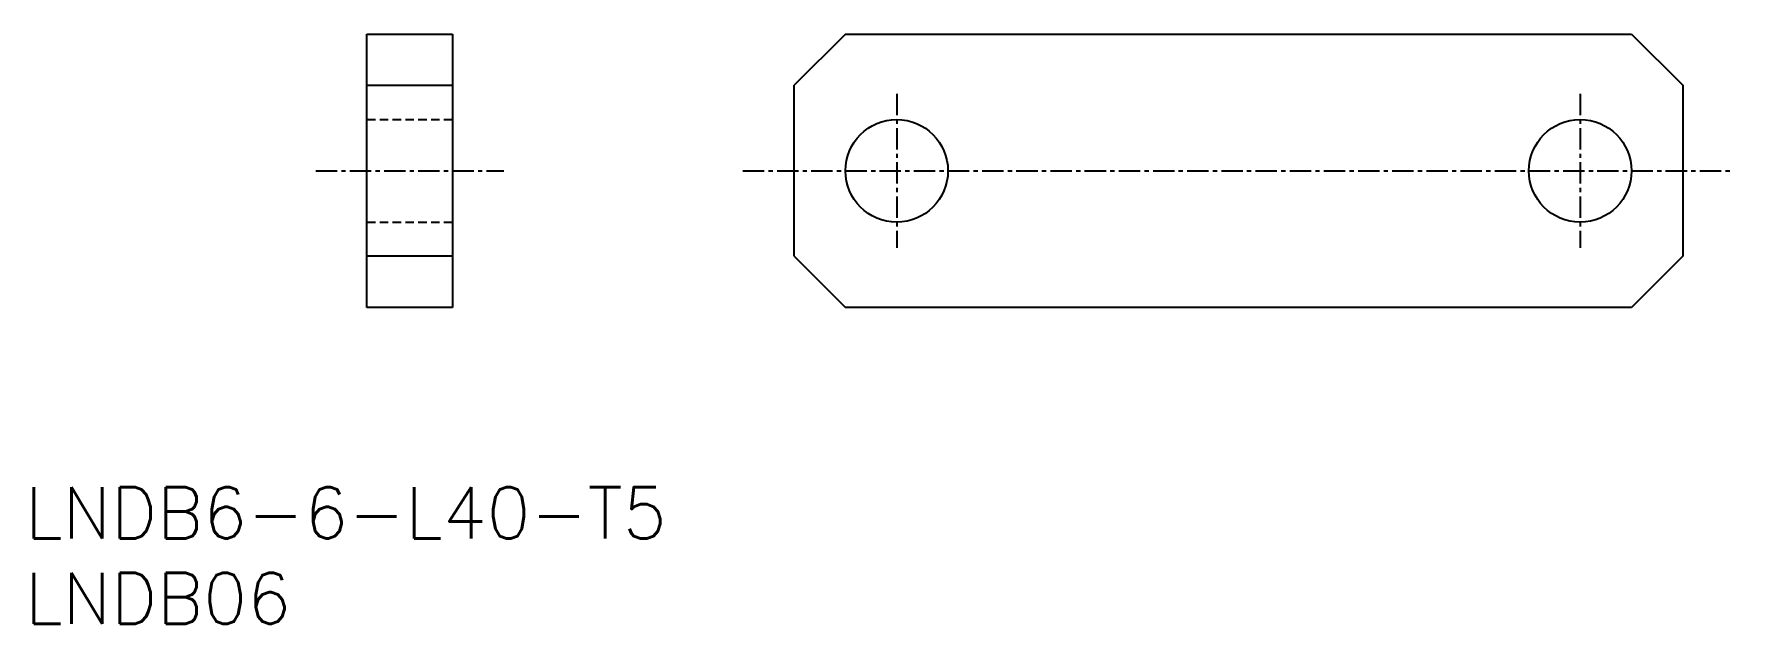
# Model space of a CAD drawing. Extents: x 0.5 to 100, y 0 to 34.5.
import ezdxf

# ---------------------------------------------------------------- set-up
doc = ezdxf.new("R2010")
doc.units = 0
doc.linetypes.add('CENTER', pattern=[2, 1.25, -0.25, 0.25, -0.25])
doc.linetypes.add('DASHED', pattern=[0.75, 0.5, -0.25])
doc.layers.get('0').update_dxf_attribs({"linetype": 'CONTINUOUS'})
doc.layers.add('CENTER', color=1, linetype='CENTER')
doc.styles.get("Standard").update_dxf_attribs({"font": 'txt.shx'})

# ---------------------------------------------------------------- blocks, each defined once
blk = doc.blocks.new('*U6')
at = {"color": 7, "linetype": 'CONTINUOUS'}
blk.add_text('LNDB06', height=3, dxfattribs=at).set_placement((0, 0))
blk = doc.blocks.new('*U7')
at = {"color": 7, "linetype": 'CONTINUOUS'}
blk.add_text('LNDB6-6-L40-T5', height=3, dxfattribs=at).set_placement((0, 5))

msp = doc.modelspace()

# ---------------------------------------------------------------- linework, layer by layer
at = {"color": 7, "linetype": 'CONTINUOUS'}
for p, q in [((20, 34.5), (25, 34.5)), ((20, 18.5), (20, 34.5)), ((25, 34.5), (25, 18.5)), ((48, 34.5), (45, 31.5)), ((48, 34.5), (94, 34.5)), ((94, 34.5), (97, 31.5)), ((20, 31.5), (25, 31.5)), ((45, 21.5), (45, 31.5)), ((97, 31.5), (97, 21.5)), ((25, 21.5), (20, 21.5)), ((45, 21.5), (48, 18.5)), ((97, 21.5), (94, 18.5)), ((25, 18.5), (20, 18.5)), ((94, 18.5), (48, 18.5))]:
    msp.add_line(p, q, dxfattribs=at)
at = {"color": 3, "linetype": 'DASHED'}
for p, q in [((20, 29.5), (25, 29.5)), ((20, 23.5), (25, 23.5))]:
    msp.add_line(p, q, dxfattribs=at)
at = {"color": 7, "linetype": 'CONTINUOUS'}
for centre in [(51, 26.5), (91, 26.5)]:
    msp.add_circle(centre, 3, dxfattribs=at)
at = {"layer": 'CENTER', "color": 1, "linetype": 'CENTER'}
for p, q in [((51, 31), (51, 22)), ((91, 31), (91, 22)), ((17, 26.5), (28, 26.5)), ((42, 26.5), (100, 26.5))]:
    msp.add_line(p, q, dxfattribs=at)

# ---------------------------------------------------------------- block references
at = {"color": 7, "linetype": 'CONTINUOUS'}
for name in ['*U7', '*U6']:
    msp.add_blockref(name, (0, 0), dxfattribs=at)

doc.saveas('drawing.dxf')
